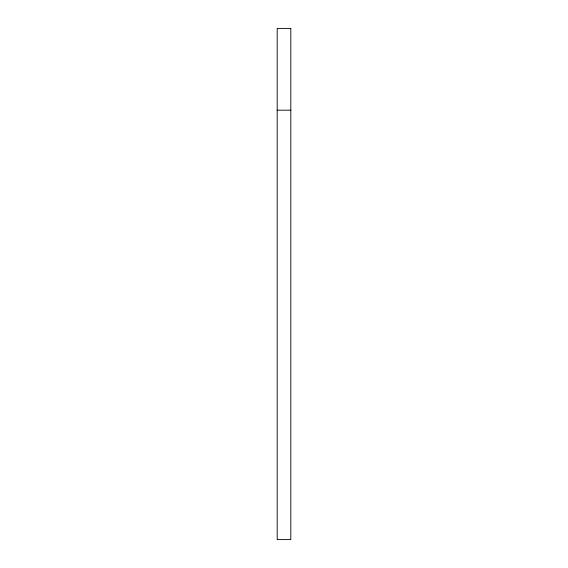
<?xml version="1.0" encoding="UTF-8"?>
<svg xmlns="http://www.w3.org/2000/svg" width="568" height="568" viewBox="0 0 568 568"><rect width="100%" height="100%" fill="white"/><g stroke="black" fill="none" stroke-linecap="round" stroke-linejoin="round"><path stroke-width="0.85" d="M277.184 110.192L290.816 110.192M290.816 28.4L277.184 28.4L277.184 539.6L290.816 539.6L290.816 28.4"/></g></svg>
